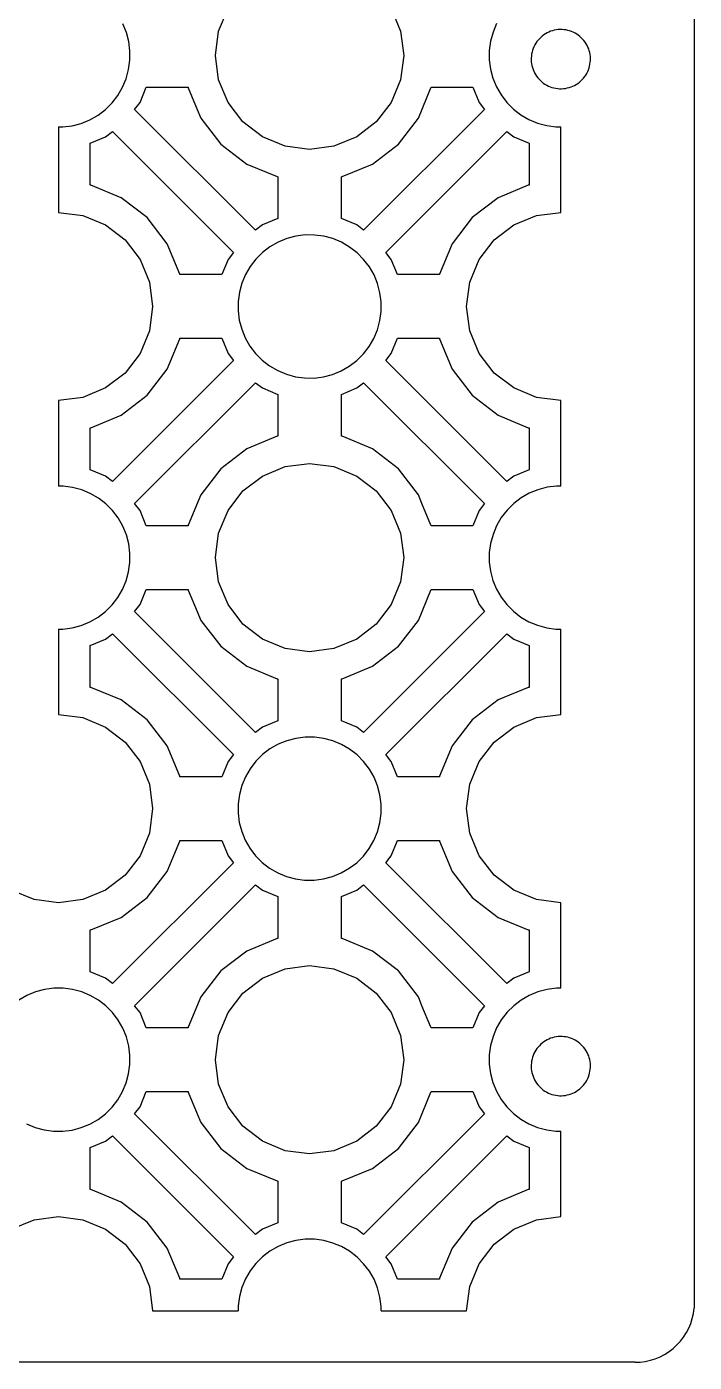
# Model space of a CAD drawing. Extents: x -217 to 217, y -140 to 140.
# Drawn here: x 145.2 to 216.7, y -139.7 to 3.5 of the extents above; entities that cross this region are included whole.
import ezdxf

# ---------------------------------------------------------------- set-up
doc = ezdxf.new("R2010")
doc.units = 0
doc.layers.get('0').update_dxf_attribs({"linetype": 'CONTINUOUS'})

msp = doc.modelspace()

# ---------------------------------------------------------------- linework, layer by layer
at = {"color": 154}
for p, q in [((216.71, 133.36), (216.68, -133.91)), ((216.49, -135), (216.61, -134.46)), ((216.61, -134.46), (216.68, -133.91)), ((216.11, -136.04), (216.32, -135.53)), ((216.32, -135.53), (216.49, -135)), ((214.85, -137.85), (215.22, -137.44)), ((215.22, -137.44), (215.56, -137)), ((215.56, -137), (215.86, -136.53)), ((215.86, -136.53), (216.11, -136.04)), ((213.04, -139.11), (213.53, -138.86)), ((213.53, -138.86), (214, -138.56)), ((214, -138.56), (214.44, -138.22)), ((214.44, -138.22), (214.85, -137.85)), ((210.36, -139.71), (16.67, -139.71)), ((210.36, -139.71), (210.91, -139.68)), ((210.91, -139.68), (211.46, -139.61)), ((211.46, -139.61), (212, -139.49)), ((212, -139.49), (212.53, -139.32)), ((212.53, -139.32), (213.04, -139.11))]:
    msp.add_line(p, q, dxfattribs=at)
at = {"color": 1}
for p, q in [((165.74, 3.01), (166.75, 5.44)), ((184.23, 5.44), (185.24, 3.01)), ((155.86, 2.84), (155.47, 3.77)), ((165.4, 0.4), (165.74, 3.01)), ((185.24, 3.01), (185.58, 0.4)), ((195.14, 2.89), (194.88, 1.92)), ((195.53, 3.82), (195.14, 2.89)), ((156.11, 1.87), (155.86, 2.84)), ((156.24, 0.87), (156.11, 1.87)), ((194.88, 1.92), (194.74, 0.92)), ((156.24, -0.13), (156.24, 0.87)), ((165.74, -2.22), (165.4, 0.4)), ((185.58, 0.4), (185.24, -2.22)), ((194.74, 0.92), (194.74, -0.08)), ((155.84, -2.1), (156.1, -1.13)), ((156.1, -1.13), (156.24, -0.13)), ((194.74, -0.08), (194.87, -1.08)), ((194.87, -1.08), (195.13, -2.05)), ((155.45, -3.02), (155.84, -2.1)), ((166.75, -4.65), (165.74, -2.22)), ((185.24, -2.22), (184.23, -4.65)), ((195.13, -2.05), (195.51, -2.98)), ((154.33, -4.69), (154.95, -3.89)), ((154.95, -3.89), (155.45, -3.02)), ((157.32, -4.65), (157.99, -3.02)), ((157.99, -3.02), (162.48, -3.02)), ((162.48, -3.02), (162.49, -3.09)), ((162.49, -3.09), (163.45, -5.4)), ((187.15, -6.33), (188.49, -3.09)), ((188.49, -3.09), (188.5, -3.02)), ((188.5, -3.02), (192.99, -3.02)), ((192.99, -3.02), (193.67, -4.65)), ((195.51, -2.98), (196.01, -3.85)), ((196.01, -3.85), (196.62, -4.65)), ((152.82, -6), (153.62, -5.4)), ((153.62, -5.4), (154.33, -4.69)), ((156.74, -5.4), (157.32, -4.65)), ((169.7, -18.35), (156.74, -5.4)), ((163.45, -5.4), (163.84, -6.33)), ((168.35, -6.74), (166.75, -4.65)), ((194.24, -5.4), (181.28, -18.35)), ((184.23, -4.65), (182.63, -6.74)), ((193.67, -4.65), (194.24, -5.4)), ((196.62, -4.65), (197.32, -5.36)), ((197.32, -5.36), (198.12, -5.98)), ((149.05, -7.27), (150.05, -7.14)), ((150.05, -7.14), (151.02, -6.89)), ((151.02, -6.89), (151.95, -6.5)), ((151.95, -6.5), (152.82, -6)), ((163.84, -6.33), (165.97, -9.12)), ((170.44, -8.35), (168.35, -6.74)), ((182.63, -6.74), (180.54, -8.35)), ((185.01, -9.12), (187.15, -6.33)), ((198.12, -5.98), (198.99, -6.48)), ((198.99, -6.48), (199.92, -6.87)), ((199.92, -6.87), (200.89, -7.13)), ((200.89, -7.13), (201.88, -7.27)), ((148.57, -7.27), (149.05, -7.27)), ((148.57, -7.27), (148.57, -16.43)), ((151.99, -9.02), (153.62, -8.35)), ((153.62, -8.35), (154.36, -7.77)), ((154.36, -7.77), (167.32, -20.73)), ((172.88, -9.35), (170.44, -8.35)), ((180.54, -8.35), (178.1, -9.35)), ((183.66, -20.73), (196.62, -7.77)), ((196.62, -7.77), (197.36, -8.35)), ((197.36, -8.35), (199, -9.02)), ((201.88, -7.27), (202.41, -7.27)), ((202.41, -16.43), (202.41, -7.27)), ((151.99, -13.51), (151.99, -9.02)), ((165.97, -9.12), (168.76, -11.26)), ((175.49, -9.7), (172.88, -9.35)), ((178.1, -9.35), (175.49, -9.7)), ((182.22, -11.26), (185.01, -9.12)), ((199, -9.02), (199, -13.51)), ((168.76, -11.26), (172.01, -12.6)), ((178.97, -12.6), (182.22, -11.26)), ((172.01, -12.6), (172.08, -12.61)), ((172.08, -12.61), (172.08, -17.1)), ((178.9, -12.61), (178.97, -12.6)), ((178.9, -17.1), (178.9, -12.61)), ((152.06, -13.52), (151.99, -13.51)), ((155.3, -14.87), (152.06, -13.52)), ((198.92, -13.52), (195.68, -14.87)), ((199, -13.51), (198.92, -13.52)), ((158.09, -17), (155.3, -14.87)), ((195.68, -14.87), (192.89, -17)), ((148.57, -16.43), (151.19, -16.77)), ((151.19, -16.77), (153.62, -17.78)), ((160.23, -19.79), (158.09, -17)), ((172.08, -17.1), (170.44, -17.78)), ((180.54, -17.78), (178.9, -17.1)), ((192.89, -17), (190.75, -19.79)), ((197.36, -17.78), (199.79, -16.77)), ((199.79, -16.77), (202.41, -16.43)), ((153.62, -17.78), (155.71, -19.38)), ((170.44, -17.78), (169.7, -18.35)), ((181.28, -18.35), (180.54, -17.78)), ((195.27, -19.38), (197.36, -17.78)), ((155.71, -19.38), (157.32, -21.47)), ((161.57, -23.04), (160.23, -19.79)), ((172.11, -19.62), (171.24, -20.12)), ((173.04, -19.24), (172.11, -19.62)), ((174.02, -18.98), (173.04, -19.24)), ((175.01, -18.85), (174.02, -18.98)), ((176.02, -18.86), (175.01, -18.85)), ((177.01, -18.99), (176.02, -18.86)), ((177.98, -19.25), (177.01, -18.99)), ((178.91, -19.64), (177.98, -19.25)), ((179.78, -20.15), (178.91, -19.64)), ((190.75, -19.79), (189.41, -23.04)), ((193.67, -21.47), (195.27, -19.38)), ((157.32, -21.47), (158.32, -23.91)), ((166.75, -21.47), (166.07, -23.11)), ((167.32, -20.73), (166.75, -21.47)), ((169.73, -21.44), (169.12, -22.23)), ((170.44, -20.73), (169.73, -21.44)), ((171.24, -20.12), (170.44, -20.73)), ((180.57, -20.76), (179.78, -20.15)), ((181.28, -21.47), (180.57, -20.76)), ((181.89, -22.27), (181.28, -21.47)), ((184.23, -21.47), (183.66, -20.73)), ((184.91, -23.11), (184.23, -21.47)), ((192.66, -23.91), (193.67, -21.47)), ((169.12, -22.23), (168.61, -23.1)), ((182.39, -23.14), (181.89, -22.27)), ((158.32, -23.91), (158.67, -26.52)), ((161.58, -23.11), (161.57, -23.04)), ((166.07, -23.11), (161.58, -23.11)), ((168.22, -24.03), (167.96, -25)), ((168.61, -23.1), (168.22, -24.03)), ((182.77, -24.07), (182.39, -23.14)), ((183.03, -25.05), (182.77, -24.07)), ((189.4, -23.11), (184.91, -23.11)), ((189.41, -23.04), (189.4, -23.11)), ((192.31, -26.52), (192.66, -23.91)), ((167.96, -25), (167.83, -25.99)), ((183.16, -26.04), (183.03, -25.05)), ((158.67, -26.52), (158.32, -29.13)), ((167.83, -25.99), (167.82, -27)), ((167.82, -27), (167.95, -28)), ((183.02, -28.04), (183.15, -27.05)), ((183.15, -27.05), (183.16, -26.04)), ((192.66, -29.13), (192.31, -26.52)), ((167.95, -28), (168.21, -28.97)), ((182.76, -29.01), (183.02, -28.04)), ((158.32, -29.13), (157.32, -31.57)), ((160.23, -33.25), (161.57, -30)), ((161.57, -30), (161.58, -29.93)), ((161.58, -29.93), (166.07, -29.93)), ((166.07, -29.93), (166.75, -31.57)), ((168.21, -28.97), (168.59, -29.9)), ((168.59, -29.9), (169.09, -30.77)), ((181.86, -30.81), (182.37, -29.94)), ((182.37, -29.94), (182.76, -29.01)), ((184.23, -31.57), (184.91, -29.93)), ((184.91, -29.93), (189.4, -29.93)), ((189.4, -29.93), (189.41, -30)), ((189.41, -30), (190.75, -33.25)), ((193.67, -31.57), (192.66, -29.13)), ((169.09, -30.77), (169.7, -31.57)), ((181.25, -31.6), (181.86, -30.81)), ((167.32, -32.31), (154.36, -45.27)), ((157.32, -31.57), (155.71, -33.66)), ((166.75, -31.57), (167.32, -32.31)), ((169.7, -31.57), (170.41, -32.28)), ((170.41, -32.28), (171.2, -32.89)), ((171.2, -32.89), (172.07, -33.4)), ((178.87, -33.42), (179.74, -32.92)), ((179.74, -32.92), (180.54, -32.31)), ((180.54, -32.31), (181.25, -31.6)), ((183.66, -32.31), (184.23, -31.57)), ((196.62, -45.27), (183.66, -32.31)), ((195.27, -33.66), (193.67, -31.57)), ((155.71, -33.66), (153.62, -35.26)), ((158.09, -36.04), (160.23, -33.25)), ((172.07, -33.4), (173, -33.79)), ((173, -33.79), (173.97, -34.05)), ((173.97, -34.05), (174.96, -34.18)), ((174.96, -34.18), (175.97, -34.19)), ((175.97, -34.19), (176.97, -34.06)), ((176.97, -34.06), (177.94, -33.8)), ((177.94, -33.8), (178.87, -33.42)), ((190.75, -33.25), (192.89, -36.04)), ((197.36, -35.26), (195.27, -33.66)), ((153.62, -35.26), (151.19, -36.27)), ((156.74, -47.65), (169.7, -34.69)), ((169.7, -34.69), (170.44, -35.26)), ((170.44, -35.26), (172.08, -35.94)), ((178.9, -35.94), (180.54, -35.26)), ((180.54, -35.26), (181.28, -34.69)), ((181.28, -34.69), (194.24, -47.65)), ((199.79, -36.27), (197.36, -35.26)), ((151.19, -36.27), (148.57, -36.61)), ((148.57, -36.61), (148.57, -45.77)), ((155.3, -38.18), (158.09, -36.04)), ((172.08, -35.94), (172.08, -40.43)), ((178.9, -40.43), (178.9, -35.94)), ((192.89, -36.04), (195.68, -38.18)), ((202.41, -36.61), (199.79, -36.27)), ((202.41, -45.77), (202.41, -36.61)), ((152.06, -39.52), (155.3, -38.18)), ((195.68, -38.18), (198.92, -39.52)), ((151.99, -39.53), (152.06, -39.52)), ((151.99, -44.02), (151.99, -39.53)), ((198.92, -39.52), (199, -39.53)), ((199, -39.53), (199, -44.02)), ((172.01, -40.44), (168.76, -41.78)), ((172.08, -40.43), (172.01, -40.44)), ((178.97, -40.44), (178.9, -40.43)), ((182.22, -41.78), (178.97, -40.44)), ((168.76, -41.78), (165.97, -43.92)), ((185.01, -43.92), (182.22, -41.78)), ((153.62, -44.7), (151.99, -44.02)), ((165.97, -43.92), (163.84, -46.71)), ((170.44, -44.7), (172.88, -43.69)), ((172.88, -43.69), (175.49, -43.34)), ((175.49, -43.34), (178.1, -43.69)), ((178.1, -43.69), (180.54, -44.7)), ((187.15, -46.71), (185.01, -43.92)), ((199, -44.02), (197.36, -44.7)), ((149.1, -45.77), (148.57, -45.77)), ((150.1, -45.91), (149.1, -45.77)), ((154.36, -45.27), (153.62, -44.7)), ((168.35, -46.3), (170.44, -44.7)), ((180.54, -44.7), (182.63, -46.3)), ((197.36, -44.7), (196.62, -45.27)), ((201.93, -45.77), (200.93, -45.9)), ((202.41, -45.77), (201.93, -45.77)), ((151.07, -46.17), (150.1, -45.91)), ((151.99, -46.56), (151.07, -46.17)), ((152.86, -47.06), (151.99, -46.56)), ((153.66, -47.68), (152.86, -47.06)), ((163.84, -46.71), (162.49, -49.95)), ((166.75, -48.39), (168.35, -46.3)), ((182.63, -46.3), (184.23, -48.39)), ((187.53, -47.65), (187.15, -46.71)), ((198.16, -47.04), (197.36, -47.65)), ((199.03, -46.54), (198.16, -47.04)), ((199.96, -46.16), (199.03, -46.54)), ((200.93, -45.9), (199.96, -46.16)), ((154.36, -48.39), (153.66, -47.68)), ((154.97, -49.19), (154.36, -48.39)), ((157.32, -48.39), (156.74, -47.65)), ((157.99, -50.03), (157.32, -48.39)), ((165.74, -50.82), (166.75, -48.39)), ((184.23, -48.39), (185.24, -50.82)), ((188.49, -49.95), (187.53, -47.65)), ((193.67, -48.39), (192.99, -50.03)), ((194.24, -47.65), (193.67, -48.39)), ((196.65, -48.35), (196.03, -49.15)), ((197.36, -47.65), (196.65, -48.35)), ((155.47, -50.06), (154.97, -49.19)), ((155.86, -50.99), (155.47, -50.06)), ((162.48, -50.03), (157.99, -50.03)), ((162.49, -49.95), (162.48, -50.03)), ((188.5, -50.03), (188.49, -49.95)), ((192.99, -50.03), (188.5, -50.03)), ((195.53, -50.02), (195.14, -50.95)), ((196.03, -49.15), (195.53, -50.02)), ((156.11, -51.96), (155.86, -50.99)), ((165.4, -53.44), (165.74, -50.82)), ((185.24, -50.82), (185.58, -53.44)), ((195.14, -50.95), (194.88, -51.92)), ((156.24, -52.96), (156.11, -51.96)), ((156.24, -53.96), (156.24, -52.96)), ((194.88, -51.92), (194.74, -52.91)), ((194.74, -52.91), (194.74, -53.92)), ((156.1, -54.96), (156.24, -53.96)), ((165.74, -56.05), (165.4, -53.44)), ((185.58, -53.44), (185.24, -56.05)), ((194.74, -53.92), (194.87, -54.91)), ((155.84, -55.93), (156.1, -54.96)), ((194.87, -54.91), (195.13, -55.88)), ((154.95, -57.73), (155.45, -56.86)), ((155.45, -56.86), (155.84, -55.93)), ((157.32, -58.48), (157.99, -56.85)), ((157.99, -56.85), (162.48, -56.85)), ((162.48, -56.85), (162.49, -56.92)), ((162.49, -56.92), (163.45, -59.23)), ((166.75, -58.48), (165.74, -56.05)), ((185.24, -56.05), (184.23, -58.48)), ((187.15, -60.17), (188.49, -56.92)), ((188.49, -56.92), (188.5, -56.85)), ((188.5, -56.85), (192.99, -56.85)), ((192.99, -56.85), (193.67, -58.48)), ((195.13, -55.88), (195.51, -56.81)), ((195.51, -56.81), (196.01, -57.69)), ((153.62, -59.23), (154.33, -58.52)), ((154.33, -58.52), (154.95, -57.73)), ((156.74, -59.23), (157.32, -58.48)), ((168.35, -60.57), (166.75, -58.48)), ((184.23, -58.48), (182.63, -60.57)), ((193.67, -58.48), (194.24, -59.23)), ((196.01, -57.69), (196.62, -58.48)), ((196.62, -58.48), (197.32, -59.2)), ((151.95, -60.34), (152.82, -59.84)), ((152.82, -59.84), (153.62, -59.23)), ((169.7, -72.18), (156.74, -59.23)), ((163.45, -59.23), (163.84, -60.17)), ((194.24, -59.23), (181.28, -72.18)), ((197.32, -59.2), (198.12, -59.81)), ((198.12, -59.81), (198.99, -60.32)), ((148.57, -61.1), (149.05, -61.1)), ((148.57, -61.1), (148.57, -70.26)), ((149.05, -61.1), (150.05, -60.98)), ((150.05, -60.98), (151.02, -60.72)), ((151.02, -60.72), (151.95, -60.34)), ((163.84, -60.17), (165.97, -62.95)), ((170.44, -62.18), (168.35, -60.57)), ((182.63, -60.57), (180.54, -62.18)), ((185.01, -62.95), (187.15, -60.17)), ((198.99, -60.32), (199.92, -60.7)), ((199.92, -60.7), (200.89, -60.97)), ((200.89, -60.97), (201.88, -61.1)), ((201.88, -61.1), (202.41, -61.1)), ((202.41, -70.26), (202.41, -61.1)), ((151.99, -62.86), (153.62, -62.18)), ((151.99, -67.35), (151.99, -62.86)), ((153.62, -62.18), (154.36, -61.61)), ((154.36, -61.61), (167.32, -74.56)), ((165.97, -62.95), (168.76, -65.09)), ((172.88, -63.19), (170.44, -62.18)), ((180.54, -62.18), (178.1, -63.19)), ((182.22, -65.09), (185.01, -62.95)), ((183.66, -74.56), (196.62, -61.61)), ((196.62, -61.61), (197.36, -62.18)), ((197.36, -62.18), (199, -62.86)), ((199, -62.86), (199, -67.35)), ((175.49, -63.53), (172.88, -63.19)), ((178.1, -63.19), (175.49, -63.53)), ((168.76, -65.09), (172.01, -66.44)), ((178.97, -66.44), (182.22, -65.09)), ((172.01, -66.44), (172.08, -66.45)), ((172.08, -66.45), (172.08, -70.94)), ((178.9, -66.45), (178.97, -66.44)), ((178.9, -70.94), (178.9, -66.45)), ((152.06, -67.35), (151.99, -67.35)), ((155.3, -68.7), (152.06, -67.35)), ((158.09, -70.84), (155.3, -68.7)), ((195.68, -68.7), (192.89, -70.84)), ((198.92, -67.35), (195.68, -68.7)), ((199, -67.35), (198.92, -67.35)), ((148.57, -70.26), (151.19, -70.6)), ((151.19, -70.6), (153.62, -71.61)), ((160.23, -73.63), (158.09, -70.84)), ((172.08, -70.94), (170.44, -71.61)), ((180.54, -71.61), (178.9, -70.94)), ((192.89, -70.84), (190.75, -73.63)), ((197.36, -71.61), (199.79, -70.6)), ((199.79, -70.6), (202.41, -70.26)), ((153.62, -71.61), (155.71, -73.22)), ((170.44, -71.61), (169.7, -72.18)), ((174.02, -72.82), (173.04, -73.07)), ((175.01, -72.69), (174.02, -72.82)), ((176.02, -72.69), (175.01, -72.69)), ((177.01, -72.82), (176.02, -72.69)), ((177.98, -73.09), (177.01, -72.82)), ((181.28, -72.18), (180.54, -71.61)), ((195.27, -73.22), (197.36, -71.61)), ((155.71, -73.22), (157.32, -75.31)), ((161.57, -76.87), (160.23, -73.63)), ((171.24, -73.95), (170.44, -74.56)), ((172.11, -73.45), (171.24, -73.95)), ((173.04, -73.07), (172.11, -73.45)), ((178.91, -73.48), (177.98, -73.09)), ((179.78, -73.98), (178.91, -73.48)), ((180.57, -74.59), (179.78, -73.98)), ((190.75, -73.63), (189.41, -76.87)), ((193.67, -75.31), (195.27, -73.22)), ((157.32, -75.31), (158.32, -77.74)), ((166.75, -75.31), (166.07, -76.94)), ((167.32, -74.56), (166.75, -75.31)), ((169.73, -75.27), (169.12, -76.07)), ((170.44, -74.56), (169.73, -75.27)), ((181.28, -75.31), (180.57, -74.59)), ((181.89, -76.11), (181.28, -75.31)), ((184.23, -75.31), (183.66, -74.56)), ((184.91, -76.94), (184.23, -75.31)), ((192.66, -77.74), (193.67, -75.31)), ((161.58, -76.94), (161.57, -76.87)), ((166.07, -76.94), (161.58, -76.94)), ((168.61, -76.94), (168.22, -77.86)), ((169.12, -76.07), (168.61, -76.94)), ((182.39, -76.98), (181.89, -76.11)), ((182.77, -77.91), (182.39, -76.98)), ((189.4, -76.94), (184.91, -76.94)), ((189.41, -76.87), (189.4, -76.94)), ((158.32, -77.74), (158.67, -80.35)), ((168.22, -77.86), (167.96, -78.83)), ((183.03, -78.88), (182.77, -77.91)), ((192.31, -80.35), (192.66, -77.74)), ((167.96, -78.83), (167.83, -79.83)), ((167.83, -79.83), (167.83, -80.35)), ((183.16, -79.88), (183.03, -78.88)), ((183.16, -80.35), (183.16, -79.88)), ((158.67, -80.35), (158.32, -82.97)), ((167.83, -80.35), (167.82, -80.83)), ((167.82, -80.83), (167.95, -81.83)), ((183.02, -81.88), (183.15, -80.88)), ((183.15, -80.88), (183.16, -80.35)), ((192.66, -82.97), (192.31, -80.35)), ((158.32, -82.97), (157.32, -85.4)), ((167.95, -81.83), (168.21, -82.8)), ((168.21, -82.8), (168.59, -83.73)), ((182.37, -83.77), (182.76, -82.85)), ((182.76, -82.85), (183.02, -81.88)), ((193.67, -85.4), (192.66, -82.97)), ((160.23, -87.08), (161.57, -83.84)), ((161.57, -83.84), (161.58, -83.77)), ((161.58, -83.77), (166.07, -83.77)), ((166.07, -83.77), (166.75, -85.4)), ((168.59, -83.73), (169.09, -84.6)), ((181.86, -84.64), (182.37, -83.77)), ((184.23, -85.4), (184.91, -83.77)), ((184.91, -83.77), (189.4, -83.77)), ((189.4, -83.77), (189.41, -83.84)), ((189.41, -83.84), (190.75, -87.08)), ((157.32, -85.4), (155.71, -87.49)), ((166.75, -85.4), (167.32, -86.15)), ((169.09, -84.6), (169.7, -85.4)), ((169.7, -85.4), (170.41, -86.11)), ((180.54, -86.15), (181.25, -85.44)), ((181.25, -85.44), (181.86, -84.64)), ((183.66, -86.15), (184.23, -85.4)), ((195.27, -87.49), (193.67, -85.4)), ((167.32, -86.15), (154.36, -99.1)), ((158.09, -89.87), (160.23, -87.08)), ((170.41, -86.11), (171.2, -86.73)), ((171.2, -86.73), (172.07, -87.23)), ((172.07, -87.23), (173, -87.62)), ((177.94, -87.64), (178.87, -87.25)), ((178.87, -87.25), (179.74, -86.75)), ((179.74, -86.75), (180.54, -86.15)), ((196.62, -99.1), (183.66, -86.15)), ((190.75, -87.08), (192.89, -89.87)), ((155.71, -87.49), (153.62, -89.1)), ((156.74, -101.48), (169.7, -88.52)), ((169.7, -88.52), (170.44, -89.1)), ((173, -87.62), (173.97, -87.88)), ((173.97, -87.88), (174.96, -88.02)), ((174.96, -88.02), (175.97, -88.02)), ((175.97, -88.02), (176.97, -87.89)), ((176.97, -87.89), (177.94, -87.64)), ((180.54, -89.1), (181.28, -88.52)), ((181.28, -88.52), (194.24, -101.48)), ((197.36, -89.1), (195.27, -87.49)), ((145.96, -90.1), (143.53, -89.1)), ((148.57, -90.45), (145.96, -90.1)), ((151.19, -90.1), (148.57, -90.45)), ((153.62, -89.1), (151.19, -90.1)), ((155.3, -92.01), (158.09, -89.87)), ((170.44, -89.1), (172.08, -89.77)), ((172.08, -89.77), (172.08, -94.26)), ((178.9, -89.77), (180.54, -89.1)), ((178.9, -94.26), (178.9, -89.77)), ((192.89, -89.87), (195.68, -92.01)), ((199.79, -90.1), (197.36, -89.1)), ((202.41, -90.45), (199.79, -90.1)), ((202.41, -99.61), (202.41, -90.45)), ((152.06, -93.35), (155.3, -92.01)), ((195.68, -92.01), (198.92, -93.35)), ((151.99, -93.36), (152.06, -93.35)), ((151.99, -97.85), (151.99, -93.36)), ((172.01, -94.27), (168.76, -95.62)), ((172.08, -94.26), (172.01, -94.27)), ((178.97, -94.27), (178.9, -94.26)), ((182.22, -95.62), (178.97, -94.27)), ((198.92, -93.35), (199, -93.36)), ((199, -93.36), (199, -97.85)), ((168.76, -95.62), (165.97, -97.75)), ((185.01, -97.75), (182.22, -95.62)), ((172.88, -97.52), (175.49, -97.18)), ((175.49, -97.18), (178.1, -97.52)), ((153.62, -98.53), (151.99, -97.85)), ((154.36, -99.1), (153.62, -98.53)), ((165.97, -97.75), (163.84, -100.54)), ((168.35, -100.13), (170.44, -98.53)), ((170.44, -98.53), (172.88, -97.52)), ((178.1, -97.52), (180.54, -98.53)), ((180.54, -98.53), (182.63, -100.13)), ((187.15, -100.54), (185.01, -97.75)), ((197.36, -98.53), (196.62, -99.1)), ((199, -97.85), (197.36, -98.53)), ((146.13, -99.99), (145.2, -100.37)), ((147.1, -99.73), (146.13, -99.99)), ((148.1, -99.6), (147.1, -99.73)), ((148.57, -99.61), (148.1, -99.6)), ((149.1, -99.61), (148.57, -99.61)), ((150.1, -99.74), (149.1, -99.61)), ((151.07, -100), (150.1, -99.74)), ((151.99, -100.39), (151.07, -100)), ((166.75, -102.22), (168.35, -100.13)), ((182.63, -100.13), (184.23, -102.22)), ((199.96, -99.99), (199.03, -100.37)), ((200.93, -99.73), (199.96, -99.99)), ((201.93, -99.6), (200.93, -99.73)), ((202.41, -99.61), (201.93, -99.6)), ((145.2, -100.37), (144.33, -100.87)), ((152.86, -100.9), (151.99, -100.39)), ((153.66, -101.51), (152.86, -100.9)), ((154.36, -102.22), (153.66, -101.51)), ((157.32, -102.22), (156.74, -101.48)), ((163.84, -100.54), (162.49, -103.79)), ((187.53, -101.48), (187.15, -100.54)), ((188.49, -103.79), (187.53, -101.48)), ((194.24, -101.48), (193.67, -102.22)), ((197.36, -101.48), (196.65, -102.19)), ((198.16, -100.87), (197.36, -101.48)), ((199.03, -100.37), (198.16, -100.87)), ((154.97, -103.02), (154.36, -102.22)), ((155.47, -103.89), (154.97, -103.02)), ((157.99, -103.86), (157.32, -102.22)), ((165.74, -104.66), (166.75, -102.22)), ((184.23, -102.22), (185.24, -104.66)), ((193.67, -102.22), (192.99, -103.86)), ((196.03, -102.98), (195.53, -103.85)), ((196.65, -102.19), (196.03, -102.98)), ((155.86, -104.82), (155.47, -103.89)), ((162.48, -103.86), (157.99, -103.86)), ((162.49, -103.79), (162.48, -103.86)), ((188.5, -103.86), (188.49, -103.79)), ((192.99, -103.86), (188.5, -103.86)), ((195.53, -103.85), (195.14, -104.78)), ((156.11, -105.8), (155.86, -104.82)), ((156.24, -106.79), (156.11, -105.8)), ((165.4, -107.27), (165.74, -104.66)), ((185.24, -104.66), (185.58, -107.27)), ((194.88, -105.75), (194.74, -106.74)), ((195.14, -104.78), (194.88, -105.75)), ((156.24, -107.8), (156.24, -106.79)), ((165.74, -109.88), (165.4, -107.27)), ((185.58, -107.27), (185.24, -109.88)), ((194.74, -106.74), (194.74, -107.75)), ((155.84, -109.76), (156.1, -108.79)), ((156.1, -108.79), (156.24, -107.8)), ((194.74, -107.75), (194.87, -108.75)), ((194.87, -108.75), (195.13, -109.72)), ((155.45, -110.69), (155.84, -109.76)), ((166.75, -112.32), (165.74, -109.88)), ((185.24, -109.88), (184.23, -112.32)), ((195.13, -109.72), (195.51, -110.65)), ((154.33, -112.35), (154.95, -111.56)), ((154.95, -111.56), (155.45, -110.69)), ((157.32, -112.32), (157.99, -110.68)), ((157.99, -110.68), (162.48, -110.68)), ((162.48, -110.68), (162.49, -110.75)), ((162.49, -110.75), (163.45, -113.06)), ((187.15, -114), (188.49, -110.75)), ((188.49, -110.75), (188.5, -110.68)), ((188.5, -110.68), (192.99, -110.68)), ((192.99, -110.68), (193.67, -112.32)), ((195.51, -110.65), (196.01, -111.52)), ((196.01, -111.52), (196.62, -112.32)), ((152.82, -113.67), (153.62, -113.06)), ((153.62, -113.06), (154.33, -112.35)), ((156.74, -113.06), (157.32, -112.32)), ((169.7, -126.02), (156.74, -113.06)), ((163.45, -113.06), (163.84, -114)), ((168.35, -114.41), (166.75, -112.32)), ((194.24, -113.06), (181.28, -126.02)), ((184.23, -112.32), (182.63, -114.41)), ((193.67, -112.32), (194.24, -113.06)), ((196.62, -112.32), (197.32, -113.03)), ((197.32, -113.03), (198.12, -113.64)), ((145.15, -114.15), (146.08, -114.54)), ((146.08, -114.54), (147.05, -114.8)), ((151.02, -114.55), (151.95, -114.17)), ((151.95, -114.17), (152.82, -113.67)), ((163.84, -114), (165.97, -116.79)), ((170.44, -116.01), (168.35, -114.41)), ((182.63, -114.41), (180.54, -116.01)), ((185.01, -116.79), (187.15, -114)), ((198.12, -113.64), (198.99, -114.15)), ((198.99, -114.15), (199.92, -114.54)), ((199.92, -114.54), (200.89, -114.8)), ((147.05, -114.8), (148.05, -114.93)), ((148.05, -114.93), (149.05, -114.94)), ((149.05, -114.94), (150.05, -114.81)), ((150.05, -114.81), (151.02, -114.55)), ((153.62, -116.01), (154.36, -115.44)), ((154.36, -115.44), (167.32, -128.4)), ((183.66, -128.4), (196.62, -115.44)), ((196.62, -115.44), (197.36, -116.01)), ((200.89, -114.8), (201.88, -114.93)), ((201.88, -114.93), (202.41, -114.94)), ((202.41, -124.09), (202.41, -114.94)), ((151.99, -116.69), (153.62, -116.01)), ((151.99, -121.18), (151.99, -116.69)), ((165.97, -116.79), (168.76, -118.93)), ((172.88, -117.02), (170.44, -116.01)), ((175.49, -117.36), (172.88, -117.02)), ((178.1, -117.02), (175.49, -117.36)), ((180.54, -116.01), (178.1, -117.02)), ((182.22, -118.93), (185.01, -116.79)), ((197.36, -116.01), (199, -116.69)), ((199, -116.69), (199, -121.18)), ((168.76, -118.93), (172.01, -120.27)), ((178.97, -120.27), (182.22, -118.93)), ((152.06, -121.19), (151.99, -121.18)), ((155.3, -122.53), (152.06, -121.19)), ((172.01, -120.27), (172.08, -120.28)), ((172.08, -120.28), (172.08, -124.77)), ((178.9, -120.28), (178.97, -120.27)), ((178.9, -124.77), (178.9, -120.28)), ((198.92, -121.19), (195.68, -122.53)), ((199, -121.18), (198.92, -121.19)), ((158.09, -124.67), (155.3, -122.53)), ((195.68, -122.53), (192.89, -124.67)), ((143.53, -125.45), (145.96, -124.44)), ((145.96, -124.44), (148.57, -124.09)), ((148.57, -124.09), (151.19, -124.44)), ((151.19, -124.44), (153.62, -125.45)), ((197.36, -125.45), (199.79, -124.44)), ((199.79, -124.44), (202.41, -124.09)), ((153.62, -125.45), (155.71, -127.05)), ((160.23, -127.46), (158.09, -124.67)), ((170.44, -125.45), (169.7, -126.02)), ((172.08, -124.77), (170.44, -125.45)), ((180.54, -125.45), (178.9, -124.77)), ((181.28, -126.02), (180.54, -125.45)), ((192.89, -124.67), (190.75, -127.46)), ((195.27, -127.05), (197.36, -125.45)), ((155.71, -127.05), (157.32, -129.14)), ((172.11, -127.29), (171.24, -127.79)), ((173.04, -126.91), (172.11, -127.29)), ((174.02, -126.65), (173.04, -126.91)), ((175.01, -126.52), (174.02, -126.65)), ((176.02, -126.52), (175.01, -126.52)), ((177.01, -126.66), (176.02, -126.52)), ((177.98, -126.92), (177.01, -126.66)), ((178.91, -127.31), (177.98, -126.92)), ((179.78, -127.81), (178.91, -127.31)), ((193.67, -129.14), (195.27, -127.05)), ((161.57, -130.7), (160.23, -127.46)), ((167.32, -128.4), (166.75, -129.14)), ((170.44, -128.4), (169.73, -129.1)), ((171.24, -127.79), (170.44, -128.4)), ((180.57, -128.43), (179.78, -127.81)), ((181.28, -129.14), (180.57, -128.43)), ((184.23, -129.14), (183.66, -128.4)), ((190.75, -127.46), (189.41, -130.7)), ((157.32, -129.14), (158.32, -131.58)), ((166.75, -129.14), (166.07, -130.78)), ((169.12, -129.9), (168.61, -130.77)), ((169.73, -129.1), (169.12, -129.9)), ((181.89, -129.94), (181.28, -129.14)), ((182.39, -130.81), (181.89, -129.94)), ((184.91, -130.78), (184.23, -129.14)), ((192.66, -131.58), (193.67, -129.14)), ((158.32, -131.58), (158.67, -134.19)), ((161.58, -130.78), (161.57, -130.7)), ((166.07, -130.78), (161.58, -130.78)), ((168.22, -131.7), (167.96, -132.67)), ((168.61, -130.77), (168.22, -131.7)), ((182.77, -131.74), (182.39, -130.81)), ((189.4, -130.78), (184.91, -130.78)), ((189.41, -130.7), (189.4, -130.78)), ((192.31, -134.19), (192.66, -131.58)), ((167.96, -132.67), (167.83, -133.66)), ((183.03, -132.71), (182.77, -131.74)), ((183.16, -133.71), (183.03, -132.71)), ((158.67, -134.19), (167.83, -134.19)), ((167.83, -133.66), (167.83, -134.19)), ((183.16, -134.19), (183.16, -133.71)), ((183.16, -134.19), (192.31, -134.19))]:
    msp.add_line(p, q, dxfattribs=at)
at = {"color": 190}
for p, q in [((201.12, 2.9), (200.93, 2.81)), ((201.31, 2.98), (201.12, 2.9)), ((201.51, 3.04), (201.31, 2.98)), ((201.71, 3.09), (201.51, 3.04)), ((201.92, 3.13), (201.71, 3.09)), ((202.12, 3.16), (201.92, 3.13)), ((202.33, 3.17), (202.12, 3.16)), ((202.54, 3.17), (202.33, 3.17)), ((202.75, 3.15), (202.54, 3.17)), ((202.95, 3.12), (202.75, 3.15)), ((203.15, 3.08), (202.95, 3.12)), ((203.35, 3.02), (203.15, 3.08)), ((203.55, 2.96), (203.35, 3.02)), ((203.74, 2.87), (203.55, 2.96)), ((203.93, 2.78), (203.74, 2.87)), ((199.62, 1.52), (199.53, 1.33)), ((199.72, 1.69), (199.62, 1.52)), ((199.84, 1.87), (199.72, 1.69)), ((199.97, 2.03), (199.84, 1.87)), ((200.11, 2.18), (199.97, 2.03)), ((200.26, 2.33), (200.11, 2.18)), ((200.41, 2.47), (200.26, 2.33)), ((200.58, 2.59), (200.41, 2.47)), ((200.75, 2.7), (200.58, 2.59)), ((200.93, 2.81), (200.75, 2.7)), ((204.11, 2.68), (203.93, 2.78)), ((204.28, 2.56), (204.11, 2.68)), ((204.44, 2.43), (204.28, 2.56)), ((204.6, 2.29), (204.44, 2.43)), ((204.74, 2.14), (204.6, 2.29)), ((204.88, 1.99), (204.74, 2.14)), ((205, 1.82), (204.88, 1.99)), ((205.12, 1.65), (205, 1.82)), ((205.22, 1.47), (205.12, 1.65)), ((205.31, 1.28), (205.22, 1.47)), ((199.25, 0.33), (199.23, 0.13)), ((199.23, 0.13), (199.23, -0.08)), ((199.28, 0.54), (199.25, 0.33)), ((199.32, 0.74), (199.28, 0.54)), ((199.38, 0.94), (199.32, 0.74)), ((199.44, 1.14), (199.38, 0.94)), ((199.53, 1.33), (199.44, 1.14)), ((205.39, 1.09), (205.31, 1.28)), ((205.45, 0.89), (205.39, 1.09)), ((205.5, 0.69), (205.45, 0.89)), ((205.54, 0.48), (205.5, 0.69)), ((205.57, 0.28), (205.54, 0.48)), ((205.58, 0.07), (205.57, 0.28)), ((205.58, -0.14), (205.58, 0.07)), ((199.23, -0.08), (199.24, -0.29)), ((199.24, -0.29), (199.27, -0.5)), ((199.27, -0.5), (199.31, -0.7)), ((199.31, -0.7), (199.36, -0.9)), ((199.36, -0.9), (199.43, -1.1)), ((199.43, -1.1), (199.5, -1.29)), ((199.5, -1.29), (199.59, -1.48)), ((205.19, -1.53), (205.29, -1.34)), ((205.29, -1.34), (205.37, -1.15)), ((205.37, -1.15), (205.44, -0.95)), ((205.44, -0.95), (205.49, -0.75)), ((205.49, -0.75), (205.53, -0.55)), ((205.53, -0.55), (205.56, -0.34)), ((205.56, -0.34), (205.58, -0.14)), ((199.59, -1.48), (199.7, -1.66)), ((199.7, -1.66), (199.81, -1.83)), ((199.81, -1.83), (199.93, -2)), ((199.93, -2), (200.07, -2.16)), ((200.07, -2.16), (200.22, -2.3)), ((200.22, -2.3), (200.37, -2.44)), ((200.37, -2.44), (200.53, -2.57)), ((200.53, -2.57), (200.71, -2.69)), ((200.71, -2.69), (200.89, -2.79)), ((200.89, -2.79), (201.07, -2.89)), ((203.69, -2.91), (203.88, -2.82)), ((203.88, -2.82), (204.06, -2.72)), ((204.06, -2.72), (204.23, -2.6)), ((204.23, -2.6), (204.4, -2.48)), ((204.4, -2.48), (204.56, -2.34)), ((204.56, -2.34), (204.7, -2.2)), ((204.7, -2.2), (204.84, -2.04)), ((204.84, -2.04), (204.97, -1.88)), ((204.97, -1.88), (205.09, -1.71)), ((205.09, -1.71), (205.19, -1.53)), ((201.07, -2.89), (201.26, -2.97)), ((201.26, -2.97), (201.46, -3.04)), ((201.46, -3.04), (201.66, -3.09)), ((201.66, -3.09), (201.86, -3.13)), ((201.86, -3.13), (202.07, -3.16)), ((202.07, -3.16), (202.27, -3.18)), ((202.27, -3.18), (202.48, -3.18)), ((202.48, -3.18), (202.69, -3.17)), ((202.69, -3.17), (202.9, -3.14)), ((202.9, -3.14), (203.1, -3.1)), ((203.1, -3.1), (203.3, -3.05)), ((203.3, -3.05), (203.5, -2.99)), ((203.5, -2.99), (203.69, -2.91)), ((199.97, -105.92), (199.84, -106.08)), ((200.11, -105.77), (199.97, -105.92)), ((200.26, -105.62), (200.11, -105.77)), ((200.41, -105.48), (200.26, -105.62)), ((200.58, -105.36), (200.41, -105.48)), ((200.75, -105.25), (200.58, -105.36)), ((200.93, -105.14), (200.75, -105.25)), ((201.12, -105.05), (200.93, -105.14)), ((201.31, -104.97), (201.12, -105.05)), ((201.51, -104.91), (201.31, -104.97)), ((201.71, -104.86), (201.51, -104.91)), ((201.92, -104.82), (201.71, -104.86)), ((202.12, -104.79), (201.92, -104.82)), ((202.33, -104.78), (202.12, -104.79)), ((202.54, -104.78), (202.33, -104.78)), ((202.75, -104.8), (202.54, -104.78)), ((202.95, -104.83), (202.75, -104.8)), ((203.15, -104.87), (202.95, -104.83)), ((203.35, -104.93), (203.15, -104.87)), ((203.55, -104.99), (203.35, -104.93)), ((203.74, -105.08), (203.55, -104.99)), ((203.93, -105.17), (203.74, -105.08)), ((204.11, -105.27), (203.93, -105.17)), ((204.28, -105.39), (204.11, -105.27)), ((204.44, -105.52), (204.28, -105.39)), ((204.6, -105.66), (204.44, -105.52)), ((204.74, -105.81), (204.6, -105.66)), ((204.88, -105.96), (204.74, -105.81)), ((199.32, -107.21), (199.28, -107.41)), ((199.38, -107.01), (199.32, -107.21)), ((199.44, -106.81), (199.38, -107.01)), ((199.53, -106.62), (199.44, -106.81)), ((199.62, -106.43), (199.53, -106.62)), ((199.72, -106.26), (199.62, -106.43)), ((199.84, -106.08), (199.72, -106.26)), ((205, -106.13), (204.88, -105.96)), ((205.12, -106.3), (205, -106.13)), ((205.22, -106.48), (205.12, -106.3)), ((205.31, -106.67), (205.22, -106.48)), ((205.39, -106.86), (205.31, -106.67)), ((205.45, -107.06), (205.39, -106.86)), ((205.5, -107.26), (205.45, -107.06)), ((205.54, -107.47), (205.5, -107.26)), ((199.25, -107.62), (199.23, -107.82)), ((199.23, -107.82), (199.23, -108.03)), ((199.23, -108.03), (199.24, -108.24)), ((199.24, -108.24), (199.27, -108.45)), ((199.28, -107.41), (199.25, -107.62)), ((199.27, -108.45), (199.31, -108.65)), ((199.31, -108.65), (199.36, -108.85)), ((205.44, -108.9), (205.49, -108.7)), ((205.49, -108.7), (205.53, -108.5)), ((205.53, -108.5), (205.56, -108.29)), ((205.57, -107.67), (205.54, -107.47)), ((205.56, -108.29), (205.58, -108.09)), ((205.58, -107.88), (205.57, -107.67)), ((205.58, -108.09), (205.58, -107.88)), ((199.36, -108.85), (199.43, -109.05)), ((199.43, -109.05), (199.5, -109.24)), ((199.5, -109.24), (199.59, -109.43)), ((199.59, -109.43), (199.7, -109.61)), ((199.7, -109.61), (199.81, -109.78)), ((199.81, -109.78), (199.93, -109.95)), ((199.93, -109.95), (200.07, -110.11)), ((200.07, -110.11), (200.22, -110.25)), ((204.56, -110.29), (204.7, -110.15)), ((204.7, -110.15), (204.84, -109.99)), ((204.84, -109.99), (204.97, -109.83)), ((204.97, -109.83), (205.09, -109.66)), ((205.09, -109.66), (205.19, -109.48)), ((205.19, -109.48), (205.29, -109.29)), ((205.29, -109.29), (205.37, -109.1)), ((205.37, -109.1), (205.44, -108.9)), ((200.22, -110.25), (200.37, -110.39)), ((200.37, -110.39), (200.53, -110.52)), ((200.53, -110.52), (200.71, -110.64)), ((200.71, -110.64), (200.89, -110.74)), ((200.89, -110.74), (201.07, -110.84)), ((201.07, -110.84), (201.26, -110.92)), ((201.26, -110.92), (201.46, -110.99)), ((201.46, -110.99), (201.66, -111.04)), ((201.66, -111.04), (201.86, -111.08)), ((201.86, -111.08), (202.07, -111.11)), ((202.07, -111.11), (202.27, -111.13)), ((202.27, -111.13), (202.48, -111.13)), ((202.48, -111.13), (202.69, -111.12)), ((202.69, -111.12), (202.9, -111.09)), ((202.9, -111.09), (203.1, -111.05)), ((203.1, -111.05), (203.3, -111)), ((203.3, -111), (203.5, -110.94)), ((203.5, -110.94), (203.69, -110.86)), ((203.69, -110.86), (203.88, -110.77)), ((203.88, -110.77), (204.06, -110.67)), ((204.06, -110.67), (204.23, -110.55)), ((204.23, -110.55), (204.4, -110.43)), ((204.4, -110.43), (204.56, -110.29))]:
    msp.add_line(p, q, dxfattribs=at)

doc.saveas('drawing.dxf')
